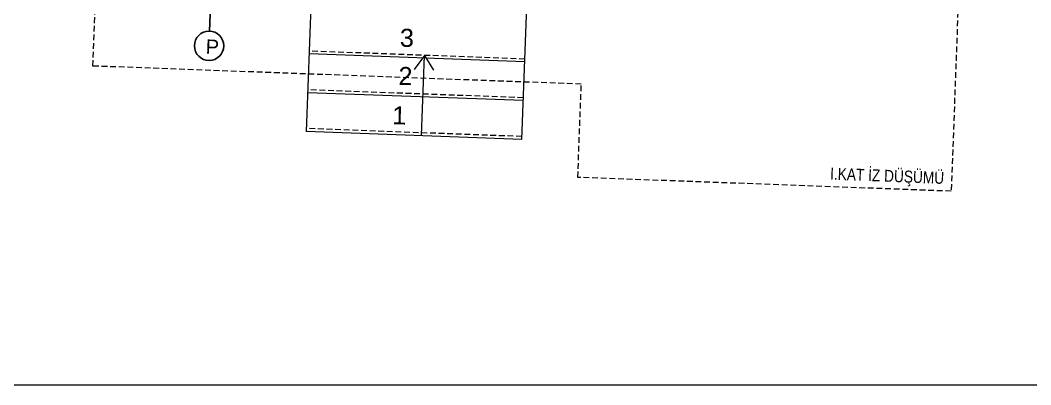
# Model space of a CAD drawing. Header units: centimetres. Extents: x 63871 to 181827, y -95930 to 42199.
# Drawn here: x 153731 to 154434, y 33693 to 33947 of the extents above; entities that cross this region are included whole.
import ezdxf

# ---------------------------------------------------------------- set-up
doc = ezdxf.new("R2010")
doc.units = ezdxf.units.CM
doc.linetypes.add('11-021_500-SatisOfisi_220512$0${ Diamond }', pattern=[12, 4, -2, 2, 2, -2])
doc.linetypes.add('11-021_500-SatisOfisi_280512$0${ Wide Dash }', pattern=[12, 4, -2, 4, -2])
for name, color, linetype, lineweight in [('A-FLOR-HRAL', 11, 'Continuous', 9), ('ARA SINIRLAR', 225, 'Continuous', 15), ('İz DÜŞÜMÜ', 7, '11-021_500-SatisOfisi_220512$0${ Diamond }', 18), ('OLUK', 222, 'Continuous', 15)]:
    doc.layers.add(name, color=color, linetype=linetype, lineweight=lineweight)
doc.layers.add('Bitirme - Duvar', color=7, linetype='Continuous')
doc.styles.add('MtXpl_Arial_Narrow_1', font='')
doc.styles.add('OLUŞTURULMUŞ_STİL_1', font='Arial.ttf')
doc.styles.get('MtXpl_Arial_Narrow_1').set_extended_font_data('Arial Narrow')

# ---------------------------------------------------------------- blocks, each defined once
blk = doc.blocks.new('HRD')
at = {"layer": 'A-FLOR-HRAL'}
for p, q in [((153969.6, 35417.48), (153969.6, 35317.48)), ((154119.71, 35317.48), (154119.71, 35417.48)), ((154119.71, 35371.48), (153969.6, 35371.48)), ((154049.77, 35373.48), (154043.1, 35363.46)), ((154049.77, 35317.48), (154049.77, 35373.48)), ((154049.77, 35373.48), (154056.43, 35363.46)), ((154119.71, 35344.48), (153969.6, 35344.48)), ((154119.71, 35317.48), (153969.6, 35317.48))]:
    blk.add_line(p, q, dxfattribs=at)
at = {"layer": 'A-FLOR-HRAL', "linetype": '11-021_500-SatisOfisi_280512$0${ Wide Dash }'}
for p, q in [((154119.71, 35373.48), (153969.6, 35373.48)), ((154119.71, 35346.48), (153969.6, 35346.48)), ((154119.71, 35319.48), (153969.6, 35319.48))]:
    blk.add_line(p, q, dxfattribs=at)
at = {"layer": 'Bitirme - Duvar', "color": 161, "linetype": 'Continuous', "lineweight": 25}
blk.add_line((153899.84, 35384.78), (153899.84, 35432.28), dxfattribs=at)
blk.add_circle((153899.84, 35374.56), 10.23, dxfattribs=at)
at = {"layer": 'İz DÜŞÜMÜ'}
blk.add_lwpolyline([(153819.63, 36347.48), (154419.63, 36347.49), (154419.63, 35292.49), (154159.63, 35292.49), (154159.63, 35357.48), (153819.63, 35357.48), (153819.63, 36347.48)], dxfattribs=at)
at = {"style": 'MtXpl_Arial_Narrow_1'}
blk.add_text('I.KAT İZ DÜŞÜMÜ', height=8.316, rotation=359.95698, dxfattribs=at).set_placement((154335.01, 35297.43))
at = {"layer": 'Bitirme - Duvar', "linetype": 'Continuous', "char_height": 12.592, "attachment_point": 9, "rotation": 1.38858, "style": 'OLUŞTURULMUŞ_STİL_1'}
for s, insert in [('\\A1;3', (154042.24, 35378.86)), ('\\A1;2', (154042.24, 35352.41)), ('\\A1;1', (154038.91, 35324.84))]:
    blk.add_mtext(s, dxfattribs=dict(at, insert=insert))
at = {"layer": 'Bitirme - Duvar', "linetype": 'Continuous', "insert": (153897.51, 35368.97), "char_height": 10, "attachment_point": 7, "style": 'OLUŞTURULMUŞ_STİL_1'}
blk.add_mtext('\\A1;P', dxfattribs=at)
blk = doc.blocks.new('yerleşim planı')
at = {"layer": 'ARA SINIRLAR'}
blk.add_line((-4406.77, 17510.73), (-1915.6, 17510.73), dxfattribs=at)
at = {"rotation": 357.8731892381679}
blk.add_blockref('HRD', (-157673.1, -11891.84, 0), dxfattribs=at)

msp = doc.modelspace()

# ---------------------------------------------------------------- block references
at = {"layer": 'OLUK'}
msp.add_blockref('yerleşim planı', (156428.79, 16182.58), dxfattribs=at)

doc.saveas('drawing.dxf')
